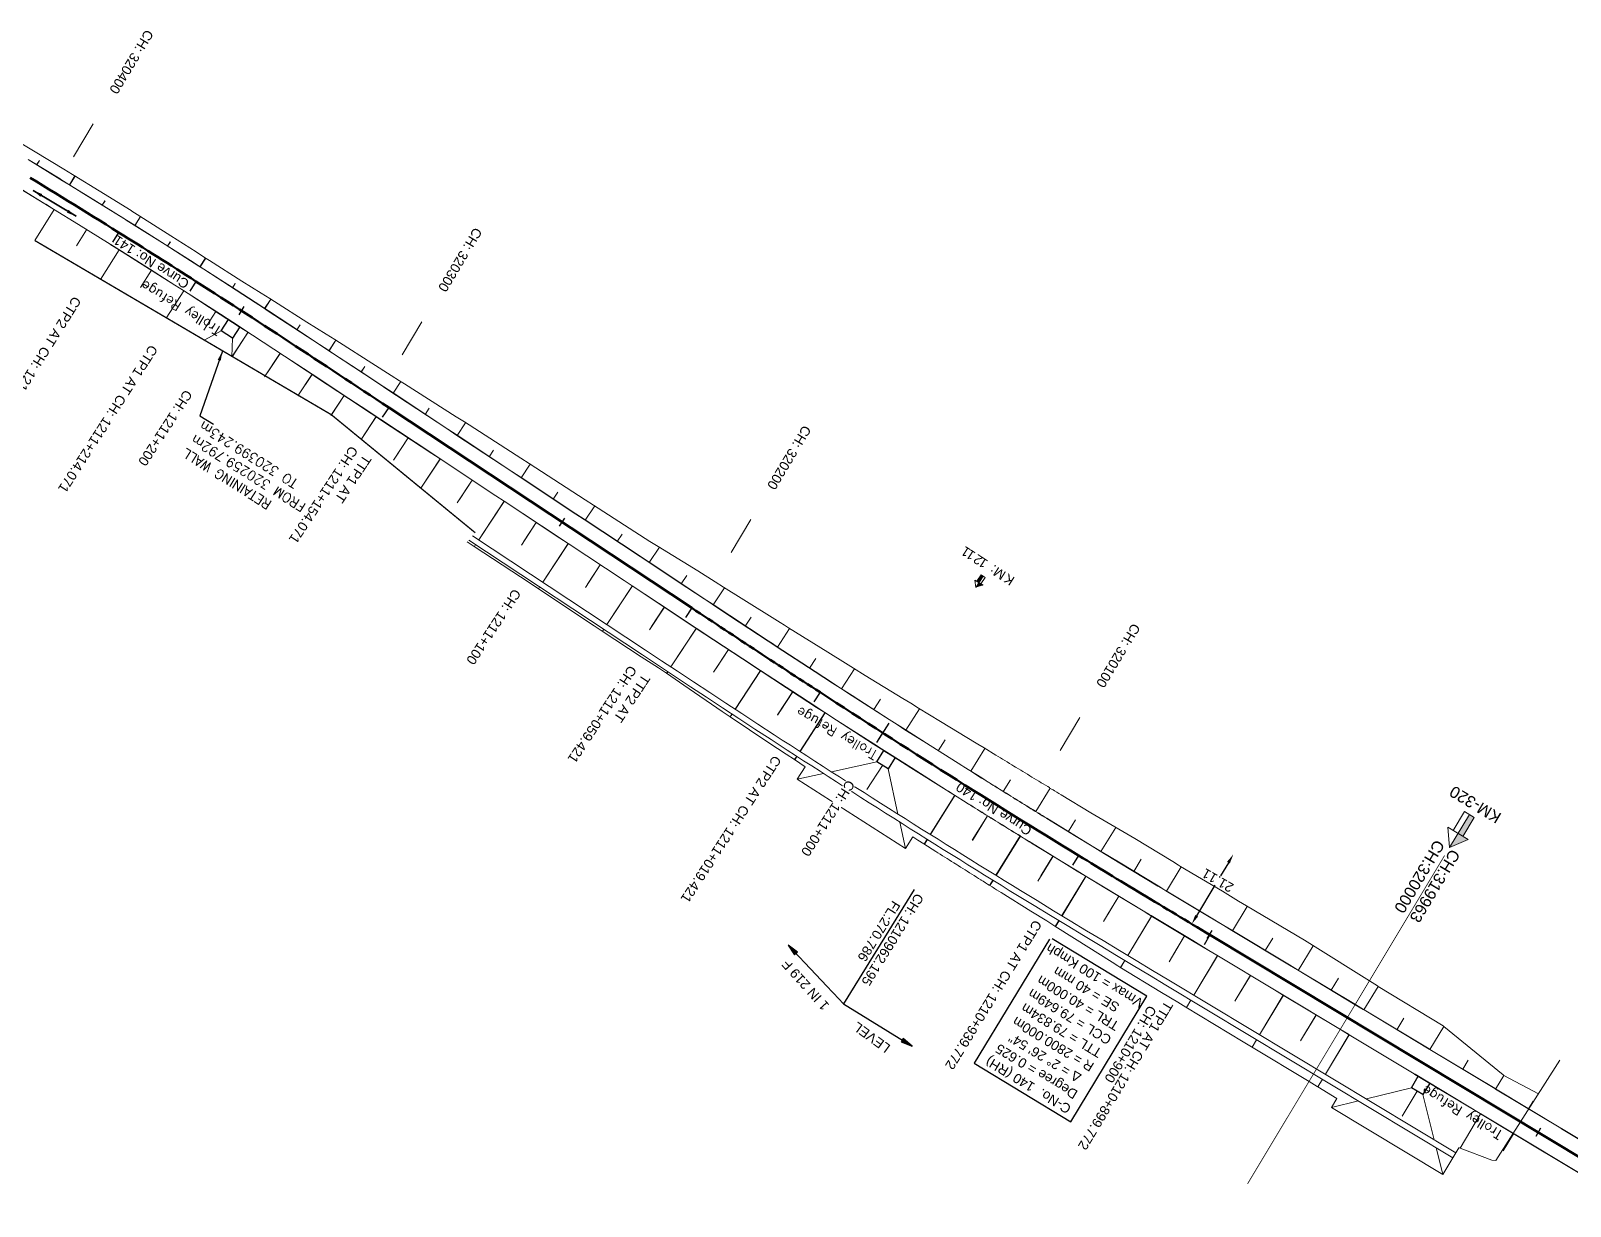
# Model space of a CAD drawing. Header units: metres. Extents: x 627595 to 629620, y 3389808 to 3391758.
# Drawn here: x 628058.3 to 628459.4, y 3391151.6 to 3391457.6 of the extents above; entities that cross this region are included whole.
import ezdxf
from ezdxf.enums import TextEntityAlignment as Align

# ---------------------------------------------------------------- set-up
doc = ezdxf.new("R2010")
doc.units = ezdxf.units.M
doc.header["$PDMODE"] = 35
doc.header["$PDSIZE"] = 0.5
doc.linetypes.add('CENTER2', pattern=[28.575, 19.05, -3.175, 3.175, -3.175])
doc.linetypes.add('PHANTOM2', pattern=[1.25, 0.625, -0.125, 0.125, -0.125, 0.125, -0.125])
for name, color, linetype, lineweight in [('C-ALIG-DG-CURVE', 1, 'CENTER2', 70), ('C-ALIG-DG-LINE', 1, 'CENTER2', 70), ('C-ALIG-DG-SPIRAL', 1, 'CENTER2', 70), ('C-ALIG-LABL', 7, 'Continuous', 25), ('C-ALIG-LABL-DG', 1, 'Continuous', 25), ('C-ALIG-LABL-DG-MARK', 1, 'Continuous', 25), ('Existing Chainage', 7, 'Continuous', 0), ('Km post', 1, 'Continuous', 13), ('KM STONE', 7, 'Continuous', 0), ('MATCH LINE', 7, 'Continuous', 0), ('Proposed Curve_Details', 10, 'Continuous', 0), ('PROPOSED DFCC TOE LINE', 239, 'Continuous', 0), ('PROPOSED DFCC TOE SLOPES', 239, 'Continuous', 0), ('PROPOSED DFCC TRACK', 1, 'Continuous', 0), ('PROPOSED FORMATION LINE - PLAN', 187, 'Continuous', 0), ('PROPOSED RETAINING WALL', 154, 'Continuous', 30)]:
    doc.layers.add(name, color=color, linetype=linetype, lineweight=lineweight)
doc.layers.add('DIMENSION', color=7, linetype='Continuous')
doc.layers.add('Trolley Refuse', color=10, linetype='Continuous')
doc.styles.add('Arial', font='arial.ttf')
doc.styles.get("Standard").update_dxf_attribs({"font": 'simplex.shx'})
doc.styles.add('Style-Arial', font='arial.ttf')
doc.dimstyles.new('ISO-25', dxfattribs={"dimtxt": 2.5, "dimasz": 2.5, "dimexe": 1.25, "dimexo": 0.625, "dimtad": 1, "dimtxsty": 'Standard', "dimcen": 2.5, "dimadec": 0, "dimazin": 0, "dimtfac": 1, "dimtmove": 0, "dimatfit": 3, "dimfxl": 1, "dimarcsym": 0})
doc.dimstyles.get("Standard").update_dxf_attribs({"dimtxt": 0.18, "dimasz": 0.18, "dimexe": 0.18, "dimexo": 0.0625, "dimgap": 0.09, "dimtad": 0, "dimtih": 1, "dimtoh": 1, "dimdec": 4, "dimzin": 0, "dimdsep": 46, "dimtxsty": 'Standard', "dimcen": 0.09, "dimadec": 0, "dimazin": 0, "dimtfac": 1, "dimtdec": 4, "dimtofl": 0, "dimtmove": 0, "dimatfit": 3, "dimfxl": 1, "dimtolj": 1, "dimtzin": 0, "dimarcsym": 0})

# ---------------------------------------------------------------- blocks, each defined once
blk = doc.blocks.new('*D146')
at = {"layer": 'Defpoints', "color": 0, "transparency": 16777216}
for p in [(628371.61, 3391243.16), (628371.61, 3391243.16), (628360.78, 3391225.04)]:
    blk.add_point(p, dxfattribs=at)
at = {"layer": 'DIMENSION', "color": 0, "lineweight": -2, "transparency": 16777216}
for p, q in [((628370.33, 3391241.01), (628368.26, 3391237.55)), ((628371.51, 3391243.22), (628371.51, 3391243.22)), ((628362.06, 3391227.19), (628366.84, 3391235.18)), ((628360.67, 3391225.11), (628360.67, 3391225.11))]:
    blk.add_line(p, q, dxfattribs=at)
at = {"layer": 'DIMENSION', "color": 0, "transparency": 16777216}
for points in [[(628369.97, 3391241.23), (628370.69, 3391240.8), (628371.61, 3391243.16)], [(628361.7, 3391227.4), (628362.42, 3391226.97), (628360.78, 3391225.04)]]:
    blk.add_solid(points, dxfattribs=at)
at = {"layer": 'DIMENSION', "color": 0, "lineweight": 0, "transparency": 16777216, "insert": (628367.55, 3391236.37), "char_height": 2.5, "attachment_point": 5, "rotation": 150, "style": 'Style-Arial'}
blk.add_mtext('\\A1;21.11', dxfattribs=at)
blk = doc.blocks.new('TerminatorOpen_0.5')
at = {"color": 0, "linetype": 'ByBlock', "lineweight": -2}
for q in [(-1, 0.25), (-1, 0), (-1, -0.25)]:
    blk.add_line((0, 0), q, dxfattribs=at)
blk = doc.blocks.new('Direction')
h = blk.add_hatch(color=256)
h.dxf.hatch_style = 1
h.paths.add_polyline_path([(-5.54, 0), (-4.75, -0.13), (-4.75, 0.13)])
blk.add_lwpolyline([(-5.54, 0), (-4.75, -0.13), (-4.75, 0.13)], close=True)
blk.add_lwpolyline([(0, 0), (-5.54, 0)])
blk = doc.blocks.new('KM POST PLAN')
at = {"extrusion": (0, 0, -1)}
h = blk.add_hatch(color=256, dxfattribs=at)
h.paths.add_polyline_path([(0, -20), (0, -8.47), (3, -8.47), (3, -20)])
h.paths.add_polyline_path([(0, -8.47), (0, 0), (6.25, -8.47), (3, -8.47)], flags=16)
at = {"flags": 128}
for points in [[(0, 0), (-6.25, -8.47), (6.25, -8.47)], [(0, 0), (0, -20)], [(0, 0), (6.25, -8.47)], [(3, -8.47), (3, -20), (-3, -20), (-3, -8.47)]]:
    blk.add_lwpolyline(points, dxfattribs=at)
at = {"style": 'Style-Arial'}
blk.add_attdef('KM-POST', text='', height=6, dxfattribs=at).set_placement((0, -26, -263.95), align=Align.MIDDLE_CENTER)
blk = doc.blocks.new('Tick Hor')
blk.add_lwpolyline([(-0.5, 0), (0.5, 0)])
blk = doc.blocks.new('KM Post')
at = {"layer": 'Km post', "lineweight": 13}
h = blk.add_hatch(color=256, dxfattribs=at)
h.paths.add_polyline_path([(0, -8.9), (1.6, -8.9), (1.6, -3.8), (0, -3.8)])
h.paths.add_polyline_path([(0, -3.8), (0, 0), (-3.4, -3.8)])
for p, q in [((0, -8.9), (0, 0)), ((3.1, -3.8), (0, 0)), ((3.1, -3.8), (-3.4, -3.8))]:
    blk.add_line(p, q, dxfattribs=at)
blk.add_lwpolyline([(1.6, -3.8), (1.6, -8.9), (-1.6, -8.9), (-1.6, -3.8)], dxfattribs=at)

msp = doc.modelspace()

# ---------------------------------------------------------------- linework, layer by layer
at = {"layer": 'C-ALIG-DG-CURVE', "color": 1, "linetype": 'Continuous', "lineweight": 50, "flags": 128}
msp.add_lwpolyline([(628101.3331, 3391392.3756, 0.00283859), (628081.1829, 3391405.1233)], format="xyb", dxfattribs=at)
at = {"layer": 'C-ALIG-DG-LINE', "color": 1, "linetype": 'Continuous', "lineweight": 50, "flags": 128}
for points in [[(628230.5061, 3391307.3412), (628151.5443, 3391359.531)], [(628815.1696, 3390951.8605), (628365.5276, 3391222.1866)]]:
    msp.add_lwpolyline(points, dxfattribs=at)
at = {"layer": 'C-ALIG-DG-SPIRAL', "color": 1, "linetype": 'Continuous', "lineweight": 50, "flags": 128}
for points in [[(628081.1829, 3391405.1233), (628079.5409, 3391406.148), (628077.898, 3391407.1713), (628076.2543, 3391408.1931), (628074.6097, 3391409.2136), (628072.9642, 3391410.2327), (628071.318, 3391411.2506), (628069.6711, 3391412.2672), (628068.0234, 3391413.2827), (628066.375, 3391414.2971), (628064.7259, 3391415.3103), (628063.0762, 3391416.3226), (628061.4259, 3391417.3338), (628059.7751, 3391418.3442), (628058.1237, 3391419.3536)], [(628151.5443, 3391359.531), (628149.9297, 3391360.5983), (628148.315, 3391361.6654), (628146.7002, 3391362.7325), (628145.0853, 3391363.7994), (628143.4703, 3391364.8661), (628141.8552, 3391365.9326), (628140.2399, 3391366.9988), (628138.6243, 3391368.0647), (628137.0085, 3391369.1302), (628135.3924, 3391370.1952), (628133.776, 3391371.2598), (628132.1592, 3391372.3238), (628130.5421, 3391373.3873), (628128.9245, 3391374.4501), (628127.3065, 3391375.5123), (628125.688, 3391376.5737), (628124.0691, 3391377.6344), (628122.4496, 3391378.6942), (628120.8295, 3391379.7532), (628119.2088, 3391380.8113), (628117.5875, 3391381.8684), (628115.9655, 3391382.9245), (628114.3429, 3391383.9795), (628112.7195, 3391385.0334), (628111.0954, 3391386.0862), (628109.4705, 3391387.1377), (628107.8448, 3391388.188), (628106.2182, 3391389.237), (628104.5908, 3391390.2847), (628102.9624, 3391391.3309), (628101.3331, 3391392.3757)], [(628263.9282, 3391285.365), (628262.8469, 3391286.069), (628261.7658, 3391286.7735), (628260.6851, 3391287.4785), (628259.6047, 3391288.1839), (628258.5245, 3391288.8897), (628257.4447, 3391289.596), (628256.3651, 3391290.3027), (628255.2857, 3391291.0097), (628254.2066, 3391291.7171), (628253.1277, 3391292.4249), (628252.049, 3391293.133), (628250.9706, 3391293.8414), (628249.8923, 3391294.5502), (628248.8143, 3391295.2592), (628247.7364, 3391295.9685), (628246.6587, 3391296.6781), (628245.5811, 3391297.3879), (628244.5037, 3391298.0979), (628243.4265, 3391298.8081), (628242.3493, 3391299.5185), (628241.2723, 3391300.2291), (628240.1954, 3391300.9399), (628239.1185, 3391301.6508), (628238.0418, 3391302.3618), (628236.9651, 3391303.0729), (628235.8885, 3391303.7842), (628234.812, 3391304.4955), (628233.7355, 3391305.2069), (628232.659, 3391305.9183), (628231.5825, 3391306.6297), (628230.5061, 3391307.3412)]]:
    msp.add_lwpolyline(points, dxfattribs=at)
at = {"layer": 'C-ALIG-LABL-DG', "color": 1, "linetype": 'Continuous', "lineweight": 25}
msp.add_line((628280.2424, 3391274.8291), (628278.8934, 3391272.7243), dxfattribs=at)
at = {"layer": 'C-ALIG-LABL-DG-MARK', "color": 1, "linetype": 'Continuous', "lineweight": 25}
for p, q in [((628081.1829, 3391405.1233), (628079.5934, 3391402.579)), ((628101.3331, 3391392.3756), (628099.7148, 3391389.8495)), ((628151.5443, 3391359.531), (628149.8902, 3391357.0283)), ((628230.5061, 3391307.3412), (628228.8519, 3391304.8385)), ((628263.9282, 3391285.365), (628262.2919, 3391282.8505)), ((628331.2954, 3391242.8782), (628329.7313, 3391240.3182)), ((628365.5276, 3391222.1866), (628363.9819, 3391219.6155))]:
    msp.add_line(p, q, dxfattribs=at)
at = {"layer": 'Existing Chainage', "linetype": 'Continuous', "lineweight": 13, "flags": 128}
for points in [[(628074.5584, 3391433.4096), (628069.3956, 3391424.8454)], [(628160.2238, 3391381.8582), (628155.0777, 3391373.284)], [(628245.9394, 3391330.3479), (628240.7912, 3391321.7749)], [(628331.6504, 3391278.8053), (628326.4893, 3391270.2401)]]:
    msp.add_lwpolyline(points, dxfattribs=at)
at = {"layer": 'MATCH LINE', "linetype": 'PHANTOM2', "ltscale": 15, "const_width": 0.2}
msp.add_lwpolyline([(628426.6602, 3391242.868), (628375.3319, 3391157.4172)], dxfattribs=at)
at = {"layer": 'PROPOSED DFCC TOE SLOPES'}
for p, q in [((628107.9011, 3391379.5153), (628103.6041, 3391377.1211)), ((628110.8376, 3391377.6109), (628110.7238, 3391372.6932))]:
    msp.add_line(p, q, dxfattribs=at)
at = {"layer": 'PROPOSED DFCC TOE SLOPES', "flags": 128}
for points in [[(628059.827, 3391422.7044), (628060.5303, 3391423.8583)], [(628059.8407, 3391422.696), (628060.5466, 3391423.8484)], [(628068.3684, 3391417.4731), (628069.8023, 3391419.8144)], [(628068.394, 3391417.4574), (628069.8373, 3391419.793)], [(628076.9008, 3391412.2006), (628077.6294, 3391413.3796)], [(628076.9231, 3391412.1868), (628077.6557, 3391413.3632)], [(628064.3576, 3391411.0764), (628059.3835, 3391402.9907)], [(628085.4116, 3391406.9006), (628086.8771, 3391409.2538)], [(628085.4444, 3391406.8799), (628086.9218, 3391409.2255)], [(628072.8408, 3391405.8346), (628070.2512, 3391401.6596)], [(628081.3023, 3391400.566), (628076.4966, 3391392.8918)], [(628093.9057, 3391401.5503), (628094.638, 3391402.7128)], [(628093.935, 3391401.5317), (628094.6725, 3391402.6908)], [(628102.3718, 3391396.1633), (628103.8349, 3391398.4627)], [(628102.4036, 3391396.1429), (628103.8781, 3391398.4348)], [(628089.733, 3391395.2565), (628086.9217, 3391390.8153)], [(628098.1395, 3391389.908), (628093.5936, 3391382.8023)], [(628110.8134, 3391390.7323), (628111.5504, 3391391.8778)], [(628110.8366, 3391390.7173), (628111.5778, 3391391.8602)], [(628106.5224, 3391384.5154), (628103.3838, 3391379.6555)], [(628119.2266, 3391385.276), (628120.8255, 3391387.7415)], [(628119.2494, 3391385.2612), (628120.8577, 3391387.7217)], [(628127.6197, 3391379.7897), (628128.4649, 3391381.0827)], [(628127.6337, 3391379.7806), (628128.4819, 3391381.0718)], [(628114.916, 3391379.1331), (628110.7238, 3391372.6932)], [(628114.8902, 3391379.0903), (628110.7253, 3391372.6923)], [(628135.9919, 3391374.2905), (628137.798, 3391377.0402)], [(628136.0036, 3391374.2828), (628137.8151, 3391377.0295)], [(628123.2681, 3391373.6742), (628119.2276, 3391367.507)], [(628123.2423, 3391373.6313), (628119.9542, 3391368.6125)], [(628131.6139, 3391368.1935), (628127.9033, 3391362.5551)], [(628144.3517, 3391368.7773), (628145.3053, 3391370.2234)], [(628144.3566, 3391368.7741), (628145.3114, 3391370.2194)], [(628131.5881, 3391368.1506), (628127.9051, 3391362.554)], [(628152.7003, 3391363.2621), (628154.7092, 3391366.3031)], [(628152.7018, 3391363.2611), (628154.7114, 3391366.3017)], [(628139.9535, 3391362.6938), (628136.5098, 3391357.4761)], [(628139.9277, 3391362.6509), (628136.6226, 3391357.6433)], [(628148.2941, 3391357.1842), (628144.367, 3391351.2408)], [(628148.2684, 3391357.1413), (628144.3687, 3391351.2395)], [(628161.0442, 3391357.7472), (628162.0961, 3391359.3387)], [(628169.3867, 3391352.2332), (628171.5859, 3391355.5606)], [(628156.6358, 3391351.6708), (628152.7801, 3391345.8372)], [(628156.61, 3391351.6279), (628153.3016, 3391346.6224)], [(628177.7291, 3391346.7193), (628178.8651, 3391348.438)], [(628164.9782, 3391346.1568), (628159.9252, 3391338.5118)], [(628164.9524, 3391346.1139), (628159.9269, 3391338.5104)], [(628186.0715, 3391341.2053), (628188.4153, 3391344.7514)], [(628173.3207, 3391340.6429), (628169.3987, 3391334.7091)], [(628173.2949, 3391340.6), (628169.9865, 3391335.5945)], [(628194.414, 3391335.6914), (628195.6138, 3391337.5067)], [(628181.6631, 3391335.1289), (628175.0188, 3391325.0763)], [(628181.6373, 3391335.086), (628175.0206, 3391325.0751)], [(628202.7564, 3391330.1774), (628205.2161, 3391333.8989)], [(628190.0055, 3391329.615), (628186.1145, 3391323.7279)], [(628189.9798, 3391329.5721), (628186.6714, 3391324.5666)], [(628198.348, 3391324.101), (628191.7037, 3391314.0484)], [(628198.3222, 3391324.0581), (628191.7055, 3391314.0472)], [(628211.0989, 3391324.6635), (628212.3685, 3391326.5844)], [(628174.1917, 3391323.8249), (628173.8713, 3391323.3401)], [(628219.4413, 3391319.1496), (628222.0792, 3391323.1405)], [(628206.6904, 3391318.5871), (628202.7915, 3391312.6881)], [(628206.6647, 3391318.5442), (628203.3563, 3391313.5387)], [(628190.8766, 3391312.797), (628190.57, 3391312.3331)], [(628215.0329, 3391313.0731), (628208.3886, 3391303.0205)], [(628215.0071, 3391313.0302), (628208.3904, 3391303.0193)], [(628227.7835, 3391313.6358), (628229.1867, 3391315.759)], [(628236.1229, 3391308.1249), (628239.0766, 3391312.5996)], [(628223.3753, 3391307.5592), (628219.4843, 3391301.6722)], [(628223.3758, 3391307.5589), (628219.4853, 3391301.6716)], [(628223.3496, 3391307.5163), (628220.0412, 3391302.5108)], [(628223.35, 3391307.516), (628220.042, 3391302.5103)], [(628244.4648, 3391302.6246), (628246.0058, 3391304.9646)], [(628207.5615, 3391301.7691), (628207.2194, 3391301.2515)], [(628231.7187, 3391302.0456), (628225.0752, 3391291.9926)], [(628231.6929, 3391302.0027), (628225.0769, 3391291.9912)], [(628231.7249, 3391302.0414), (628225.0915, 3391291.9818)], [(628231.6992, 3391301.9985), (628225.0931, 3391291.9805)], [(628252.8065, 3391297.1376), (628255.9899, 3391301.993)], [(628240.0733, 3391296.5364), (628236.1539, 3391290.5928)], [(628240.0798, 3391296.5321), (628236.1665, 3391290.5842)], [(628240.0475, 3391296.4935), (628236.7445, 3391291.4845)], [(628240.054, 3391296.4892), (628236.7562, 3391291.4768)], [(628261.1592, 3391291.6791), (628262.8117, 3391294.2156)], [(628224.2482, 3391290.7412), (628223.9679, 3391290.317)], [(628224.2657, 3391290.7296), (628223.9857, 3391290.3048)], [(628248.4338, 3391291.0357), (628241.8111, 3391280.9697)], [(628248.4081, 3391290.9928), (628241.8124, 3391280.968)], [(628248.4534, 3391291.023), (628241.8617, 3391280.9364)], [(628248.4276, 3391290.9801), (628241.863, 3391280.9349)], [(628269.5227, 3391286.2471), (628272.9178, 3391291.4998)], [(628256.8244, 3391285.5525), (628252.8516, 3391279.4732)], [(628256.8413, 3391285.5414), (628252.8847, 3391279.4513)], [(628256.7986, 3391285.5096), (628253.5163, 3391280.487)], [(628256.8156, 3391285.4985), (628253.5467, 3391280.4671)], [(628265.2269, 3391280.0933), (628258.662, 3391269.9886)], [(628265.2012, 3391280.0505), (628258.6635, 3391269.9876)], [(628265.2553, 3391280.075), (628258.7356, 3391269.941)], [(628265.2295, 3391280.0321), (628258.7369, 3391269.9402)], [(628277.9112, 3391280.8512), (628279.6541, 3391283.5681)], [(628286.3125, 3391275.4763), (628289.8836, 3391281.0863)], [(628240.9866, 3391279.7166), (628240.5042, 3391278.9834)], [(628241.0412, 3391279.6808), (628240.5608, 3391278.9457)], [(628294.7374, 3391270.1401), (628296.5619, 3391273.0292)], [(628257.8448, 3391268.7308), (628257.261, 3391267.8322)], [(628257.924, 3391268.6795), (628257.3437, 3391267.7774)], [(628303.1783, 3391264.8254), (628306.8908, 3391270.748)], [(628264.8342, 3391264.2252), (628258.0073, 3391262.7169)], [(628278.6935, 3391267.2873), (628266.8996, 3391264.6816)], [(628280.1688, 3391266.3459), (628276.1398, 3391260.0318)], [(628281.644, 3391265.4046), (628284.2433, 3391253.6397)], [(628311.6376, 3391259.5463), (628313.516, 3391262.5684)], [(628320.1163, 3391254.2971), (628323.8872, 3391260.4143)], [(628299.0597, 3391258.5553), (628292.6386, 3391248.3585)], [(628299.0339, 3391258.5124), (628292.6395, 3391248.358)], [(628299.0856, 3391258.5391), (628292.7058, 3391248.3164)], [(628299.0598, 3391258.4962), (628292.7065, 3391248.316)], [(628307.5689, 3391253.2445), (628303.5793, 3391246.8517)], [(628307.5918, 3391253.2303), (628303.6249, 3391246.8232)], [(628307.5432, 3391253.2016), (628304.3665, 3391248.1115)], [(628307.5661, 3391253.1874), (628304.4076, 3391248.086)], [(628328.6171, 3391249.0795), (628330.5026, 3391252.1615)], [(628284.6987, 3391251.5785), (628286.2144, 3391244.7184)], [(628316.0941, 3391247.9661), (628309.7508, 3391237.7208)], [(628316.0683, 3391247.9232), (628309.7514, 3391237.7205)], [(628316.1187, 3391247.9509), (628309.8148, 3391237.6814)], [(628316.093, 3391247.908), (628309.8152, 3391237.6811)], [(628337.1345, 3391243.8862), (628340.9659, 3391250.1944)], [(628291.8393, 3391247.0892), (628291.0532, 3391245.8408)], [(628291.9116, 3391247.0439), (628291.1304, 3391245.7921)], [(628324.6413, 3391242.7197), (628320.6567, 3391236.2285)], [(628324.6604, 3391242.708), (628320.695, 3391236.2047)], [(628324.6155, 3391242.6768), (628321.4767, 3391237.5634)], [(628324.6347, 3391242.6651), (628321.511, 3391237.5423)], [(628345.6747, 3391238.7193), (628347.602, 3391241.91)], [(628354.2287, 3391233.5607), (628358.0585, 3391239.9217)], [(628308.9612, 3391236.4455), (628308.1206, 3391235.0878)], [(628309.0301, 3391236.403), (628308.1943, 3391235.0414)], [(628333.1726, 3391237.459), (628326.9253, 3391227.2134)], [(628333.1984, 3391237.5019), (628326.9254, 3391227.2143)], [(628333.1949, 3391237.4455), (628326.9831, 3391227.1784)], [(628333.2207, 3391237.4883), (628326.9833, 3391227.1791)], [(628341.7766, 3391232.3118), (628337.7597, 3391225.6725)], [(628341.7859, 3391232.3062), (628337.7784, 3391225.6609)], [(628341.7508, 3391232.2689), (628338.6449, 3391227.1354)], [(628341.7602, 3391232.2633), (628338.6616, 3391227.1253)], [(628362.7943, 3391228.412), (628364.7259, 3391231.6262)], [(628371.3652, 3391223.2622), (628375.1964, 3391229.639)], [(628326.1445, 3391225.9336), (628325.223, 3391224.4224)], [(628326.2069, 3391225.8957), (628325.2899, 3391224.3801)], [(628358.9294, 3391221.9845), (628354.8686, 3391215.2287)], [(628358.9306, 3391221.9838), (628354.871, 3391215.2273)], [(628358.9037, 3391221.9417), (628355.8126, 3391216.7992)], [(628358.9048, 3391221.941), (628355.8147, 3391216.7979)], [(628379.9371, 3391218.1126), (628381.8736, 3391221.336)], [(628367.5023, 3391216.8335), (628361.2963, 3391206.5046)], [(628367.4766, 3391216.7907), (628361.2963, 3391206.5046)], [(628367.5027, 3391216.8333), (628361.2972, 3391206.504)], [(628367.477, 3391216.7905), (628361.2972, 3391206.504)], [(628388.5091, 3391212.9628), (628392.3744, 3391219.3967)], [(628376.0748, 3391211.6836), (628372.0019, 3391204.9041)], [(628376.049, 3391211.6407), (628372.9591, 3391206.4975)], [(628397.0812, 3391207.8131), (628398.9742, 3391210.9641)], [(628405.6532, 3391202.6633), (628409.3346, 3391208.7912)], [(628360.5237, 3391205.2188), (628359.368, 3391203.2953)], [(628360.5248, 3391205.2182), (628359.3692, 3391203.2946)], [(628384.6468, 3391206.5338), (628378.4413, 3391196.2045)], [(628384.621, 3391206.4909), (628378.4413, 3391196.2045)], [(628393.2188, 3391201.384), (628389.1405, 3391194.5954)], [(628393.1931, 3391201.3412), (628390.1032, 3391196.1979)], [(628414.2252, 3391197.5135), (628416.0497, 3391200.5505)], [(628401.7909, 3391196.2343), (628395.5854, 3391185.9049)], [(628401.7651, 3391196.1914), (628395.5854, 3391185.9049)], [(628422.7973, 3391192.3638), (628426.4146, 3391198.385)], [(628377.6689, 3391194.9187), (628376.4919, 3391192.9596)], [(628431.3693, 3391187.214), (628432.8104, 3391189.6127)], [(628394.813, 3391184.6191), (628393.6319, 3391182.6532)], [(628439.9414, 3391182.0642), (628442.0685, 3391185.605)], [(628418.0029, 3391182.4117), (628406.2658, 3391179.4886)], [(628419.5027, 3391181.51), (628415.5921, 3391175.0055)], [(628421.0025, 3391180.6082), (628423.9233, 3391168.8806)], [(628404.2067, 3391178.9757), (628397.1727, 3391177.2239)], [(628448.5134, 3391176.9145), (628449.7206, 3391178.9238)], [(628436.0533, 3391175.5923), (628430.6927, 3391166.6694)], [(628444.6254, 3391170.4426), (628441.9234, 3391165.945)], [(628424.4358, 3391166.8229), (628426.1903, 3391159.778)]]:
    msp.add_lwpolyline(points, dxfattribs=at)
at = {"layer": 'PROPOSED DFCC TOE SLOPES', "linetype": 'Continuous', "lineweight": 0, "flags": 128}
msp.add_lwpolyline([(628448.5133, 3391176.915), (628449.7198, 3391178.9235)], dxfattribs=at)
at = {"layer": 'PROPOSED DFCC TRACK', "linetype": 'Continuous', "flags": 128}
msp.add_lwpolyline([(628456.6711, 3391189.5954), (628440.0017, 3391163.42), (628438.9565, 3391163.544)], dxfattribs=at)
at = {"layer": 'PROPOSED RETAINING WALL', "const_width": 0.35, "flags": 128}
msp.add_lwpolyline([(628174.1002, 3391326.9143), (628136.6226, 3391357.6433), (628059.3835, 3391402.9907)], dxfattribs=at)
at = {"layer": 'Trolley Refuse'}
for points in [[(628109.8056, 3391382.4519), (628112.7421, 3391380.5474), (628110.8376, 3391377.6109), (628107.9011, 3391379.5153)], [(628280.5762, 3391270.2378), (628283.5267, 3391268.3551), (628281.644, 3391265.4046), (628278.6935, 3391267.2873)], [(628419.8064, 3391185.4113), (628422.806, 3391183.6079), (628421.0025, 3391180.6082), (628418.0029, 3391182.4117)]]:
    msp.add_lwpolyline(points, close=True, dxfattribs=at)

# ---------------------------------------------------------------- block references
at = {"layer": 'C-ALIG-LABL-DG', "color": 1, "linetype": 'Continuous', "lineweight": 25}
for name, p, xscale, yscale, zscale, rotation in [('Tick Hor', (628113.1581, 3391384.7488), 2.499999999999999, 2.499999999999999, 2.499999999999999, 237.0168672041958), ('Tick Hor', (628196.653, 3391329.7165), 2.5, 2.5, 2.5, 236.5372514532279), ('KM Post', (628304.5308, 3391312.6875), 0.3933041122191765, 0.3933041122191765, 0.3933041122191765, 147.5003157151069), ('Tick Hor', (628280.2424, 3391274.8291), 6, 6, 6, 237.3439070013193), ('Tick Hor', (628365.3323, 3391222.304), 2.5, 2.5, 2.5, 238.9855797022077), ('Tick Hor', (628451.0361, 3391170.7786), 2.5, 2.5, 2.5, 238.9855929886476)]:
    msp.add_blockref(name, p, dxfattribs=dict(at, xscale=xscale, yscale=yscale, zscale=zscale, rotation=rotation))
at = {"layer": 'KM STONE'}
ref = msp.add_blockref('KM POST PLAN', (628427.9625, 3391244.9773), dxfattribs=dict(at, xscale=0.4999999999999998, yscale=0.4999999999999998, zscale=0.4999999999999998, rotation=149.0473990688514))
ref.add_attrib('KM-POST', 'KM-320', dxfattribs={"layer": '0', "height": 3, "rotation": 149.047399, "style": 'Style-Arial'}).set_placement((628434.6488, 3391256.126), align=Align.MIDDLE_CENTER)

# ---------------------------------------------------------------- texts
at = {"layer": 'C-ALIG-LABL', "color": 1, "linetype": 'Continuous', "lineweight": 25, "insert": (628336.5142, 3391213.2858), "char_height": 2.5, "width": 30.026298, "attachment_point": 8, "rotation": 148.739588, "style": 'Arial', "bg_fill": 3, "box_fill_scale": 1.2, "bg_fill_color": 256, "bg_fill_true_color": 13158600, "bg_fill_transparency": 0}
msp.add_mtext('C-No.  140 (RH)     \\PDegree = 0.625\\PΔ = 2° 26\' 54"\\PR = 2800.000m\\PTTL = 79.834m\\PCCL = 79.649m\\PTRL = 40.000m\\PSE = 40 mm\\PVmax = 100 Kmph', dxfattribs=at)
at = {"layer": 'C-ALIG-LABL-DG', "color": 1, "char_height": 2.5, "width": 46.972634, "attachment_point": 1, "rotation": 236.537251, "style": 'Arial'}
for s, insert in [('TTP1 AT \\PCH: 1211+154.071', (628147.1823, 3391346.0733)), ('TTP2 AT \\PCH: 1211+059.421', (628219.8248, 3391288.9138))]:
    msp.add_mtext(s, dxfattribs=dict(at, insert=insert))
at = {"layer": 'C-ALIG-LABL-DG', "color": 1, "linetype": 'Continuous', "lineweight": 25, "char_height": 2.5, "attachment_point": 7, "style": 'Arial'}
for s, insert, rotation in [('1', (628303.3657, 3391322.4817), 147.059345), ('1', (628304.6655, 3391321.645), 147.091584), ('2', (628306.5842, 3391320.4118), 147.13915), ('1', (628307.8853, 3391319.5768), 147.171388), (':', (628310.0491, 3391318.1905), 147.224982), ('M', (628312.5859, 3391316.5688), 147.28777), ('K', (628314.8554, 3391315.1213), 147.343907)]:
    msp.add_mtext(s, dxfattribs=dict(at, insert=insert, rotation=rotation))
at = {"layer": 'Existing Chainage', "lineweight": 0, "attachment_point": 6, "line_spacing_factor": 0.6, "style": 'Style-Arial'}
for s, insert, char_height, rotation in [('CH: 320400', (628079.7212, 3391441.5571), 2.5, 238.916816), ('CH: 320300', (628165.37, 3391390.0158), 2.5, 239.028192), ('CH: 320200', (628251.0876, 3391338.5042), 2.5, 239.014566), ('CH: 320100', (628336.8116, 3391286.9538), 2.5, 238.927819), ('CH:320000', (628414.6449, 3391228.3038), 3, 239.047399), ('CH:319963', (628418.6705, 3391225.8453), 3, 239.047399)]:
    msp.add_mtext(s, dxfattribs=dict(at, insert=insert, char_height=char_height, rotation=rotation))
at = {"layer": 'Proposed Curve_Details', "color": 1, "style": 'Style-Arial'}
for s, p in [('Curve No: 141', (628099.8475, 3391392.3803)), ('Curve No: 140', (628319.3928, 3391250.0054))]:
    msp.add_text(s, height=2.5, rotation=147.46064, dxfattribs=at).set_placement(p)
at = {"layer": 'PROPOSED RETAINING WALL', "insert": (628097.4938, 3391346.8844), "char_height": 2.5, "width": 37.559316, "attachment_point": 3, "rotation": 148}
msp.add_mtext('RETAINING WALL \\PFROM 320259.792m TO 320399.243m ', dxfattribs=at)
at = {"layer": 'Trolley Refuse'}
for rotation, p in [(148.584776, (628108.1708, 3391380.2944)), (150.166338, (628279.213, 3391269.8373)), (149.17669, (628442.016, 3391170.9364))]:
    msp.add_text('Trolley Refuge', height=2.5, rotation=rotation, dxfattribs=at).set_placement(p)

# ---------------------------------------------------------------- dimensions: what is measured, and where the dimension line sits
at = {"layer": 'DIMENSION', "color": 10, "lineweight": 0}
dim = msp.add_linear_dim(base=(628371.6139, 3391243.1594), p1=(628360.778, 3391225.0424), p2=(628371.6143, 3391243.1592), angle=59.114958, dimstyle='Standard', override={"dimtxt": 2.5, "dimasz": 2.5, "dimexe": 0.125, "dimexo": 0.125, "dimgap": 0.125, "dimtad": 1, "dimtih": 0, "dimtoh": 0, "dimdec": 3, "dimzin": 11, "dimtxsty": 'Style-Arial', "dimsah": 1, "dimadec": 4, "dimazin": 3, "dimtmove": 2, "dimldrblk": 'TerminatorOpen_0.5', "dimfrac": 2, "dimtzin": 11}, dxfattribs=at)
dim.commit()
dim.dimension.update_dxf_attribs({"geometry": '*D146', "text_midpoint": (628367.5524, 3391236.369), "dimtype": 161, "text_rotation": 150})

# ---------------------------------------------------------------- leaders
at = {"layer": 'PROPOSED DFCC TRACK', "linetype": 'Continuous', "lineweight": 0}
for points in [[(628058.8986, 3391416.0477), (628070.0869, 3391409.3262)], [(628070.0869, 3391409.3262), (628058.8986, 3391416.0477)]]:
    msp.add_leader(points, dimstyle='ISO-25', override={"dimtxt": 3, "dimasz": 2.5, "dimtad": 0, "dimdec": 3, "dimzin": 2, "dimtdec": 3}, dxfattribs=at)
at = {"layer": 'PROPOSED RETAINING WALL', "linetype": 'Continuous', "lineweight": 0, "ltscale": 5}
msp.add_leader([(628108.2192, 3391374.1713), (628102.3365, 3391357.323), (628105.8974, 3391355.1782)], dimstyle='ISO-25', override={"dimtxt": 3, "dimtad": 0, "dimdec": 3, "dimzin": 2, "dimtdec": 3}, dxfattribs=at)

# ---------------------------------------------------------------- next in the draw order: linework, layer by layer
at = {"layer": 'C-ALIG-DG-SPIRAL', "color": 1, "linetype": 'Continuous', "lineweight": 50, "flags": 128}
msp.add_lwpolyline([(628365.5276, 3391222.1866), (628364.4218, 3391222.8514), (628363.316, 3391223.5163), (628362.2101, 3391224.1812), (628361.1043, 3391224.8461), (628359.9986, 3391225.5111), (628358.8929, 3391226.1762), (628357.7872, 3391226.8414), (628356.6817, 3391227.5067), (628355.5762, 3391228.1722), (628354.4707, 3391228.8377), (628353.3654, 3391229.5035), (628352.2602, 3391230.1694), (628351.1552, 3391230.8356), (628350.0502, 3391231.5019), (628348.9454, 3391232.1685), (628347.8407, 3391232.8353), (628346.7362, 3391233.5024), (628345.6319, 3391234.1697), (628344.5277, 3391234.8374), (628343.4237, 3391235.5053), (628342.32, 3391236.1736), (628341.2164, 3391236.8423), (628340.1131, 3391237.5113), (628339.0099, 3391238.1807), (628337.9071, 3391238.8504), (628336.8044, 3391239.5206), (628335.7021, 3391240.1912), (628334.6, 3391240.8623), (628333.4981, 3391241.5338), (628332.3966, 3391242.2058), (628331.2954, 3391242.8782)], dxfattribs=at)
at = {"layer": 'PROPOSED DFCC TOE LINE', "lineweight": 0, "flags": 128}
for points in [[(628052.4757, 3391430.3085), (628058.9991, 3391426.3646), (628067.331, 3391421.3219), (628067.5693, 3391421.1767), (628069.6117, 3391419.9311), (628076.1197, 3391415.9463), (628084.416, 3391410.8023), (628084.642, 3391410.6604), (628086.669, 3391409.3855), (628094.7509, 3391404.2706), (628101.3606, 3391400.0526), (628103.5957, 3391398.6167), (628104.8244, 3391397.8256), (628113.2576, 3391392.3991), (628118.2965, 3391389.2998), (628120.5529, 3391387.9096), (628121.796, 3391387.1431), (628130.2566, 3391381.7751), (628135.2739, 3391378.6263), (628137.5038, 3391377.2252), (628138.7389, 3391376.4488), (628147.187, 3391371.0796), (628152.2081, 3391367.8844), (628154.4022, 3391366.4972), (628155.6339, 3391365.7184), (628169.0987, 3391357.1385), (628171.2781, 3391355.7583), (628185.9417, 3391346.3418), (628188.1082, 3391344.9499), (628202.7575, 3391335.4795), (628204.9082, 3391334.0962), (628219.627, 3391324.6699), (628221.7679, 3391323.3328), (628232.0781, 3391316.9628), (628236.6462, 3391314.116), (628238.7706, 3391312.7904), (628243.3899, 3391309.9095), (628253.5792, 3391303.5245), (628254.6664, 3391302.831), (628255.6926, 3391302.1769), (628265.9681, 3391295.822), (628270.5368, 3391293.0003), (628272.6434, 3391291.6725), (628275.6973, 3391289.7506), (628285.4969, 3391283.792), (628287.5459, 3391282.5314), (628289.6273, 3391281.2423), (628295.2755, 3391277.804), (628304.573, 3391272.1678), (628305.0786, 3391271.8579), (628306.6558, 3391270.8918), (628309.7439, 3391269.0027), (628310.3301, 3391268.6444), (628310.9163, 3391268.2861), (628311.5037, 3391267.9297), (628312.0943, 3391267.5785), (628312.6849, 3391267.2273), (628313.2755, 3391266.8761), (628313.8645, 3391266.5223), (628314.4513, 3391266.165), (628314.8765, 3391265.906), (628315.038, 3391265.8076), (628315.6248, 3391265.4503), (628316.2115, 3391265.0929), (628316.7982, 3391264.7355), (628317.3849, 3391264.378), (628317.9716, 3391264.0206), (628318.5582, 3391263.6631), (628319.1449, 3391263.3056), (628319.7315, 3391262.9481), (628320.3181, 3391262.5905), (628320.9047, 3391262.233), (628321.4913, 3391261.8754), (628321.5649, 3391261.8305), (628322.0778, 3391261.5177), (628322.6644, 3391261.1601), (628323.2509, 3391260.8024), (628323.6796, 3391260.541), (628323.8374, 3391260.4447), (628324.4239, 3391260.087), (628324.6646, 3391259.9402), (628325.0103, 3391259.7293), (628325.5968, 3391259.3715), (628326.1832, 3391259.0137), (628326.7697, 3391258.6559), (628334.459, 3391253.9856), (628338.6333, 3391251.5528), (628340.7751, 3391250.3067), (628345.931, 3391247.2738), (628355.8261, 3391241.298), (628357.3119, 3391240.3786), (628357.879, 3391240.0278), (628368.7766, 3391233.5882), (628372.9605, 3391231.0044), (628375.0219, 3391229.7419), (628390.1199, 3391220.8386), (628392.2027, 3391219.5035), (628407.1142, 3391210.2303), (628409.1649, 3391208.9012), (628409.3596, 3391208.775), (628426.2417, 3391198.4896), (628426.4401, 3391198.3696), (628441.9277, 3391185.7631), (628442.0604, 3391185.6092), (628451.0976, 3391180.8436)], [(628438.9565, 3391163.544), (628430.6849, 3391166.6741), (628430.504, 3391166.7478), (628430.3984, 3391166.7773), (628426.1903, 3391159.778), (628397.1727, 3391177.2239), (628398.6184, 3391179.6285), (628393.6574, 3391182.6379), (628393.4587, 3391182.7574), (628391.366, 3391184.0165), (628376.3187, 3391193.0637), (628374.1991, 3391194.3376), (628359.1961, 3391203.3991), (628357.1265, 3391204.6479), (628352.9193, 3391207.1929), (628342.0761, 3391213.7658), (628341.5101, 3391214.1228), (628340.0264, 3391215.059), (628330.1991, 3391221.2746), (628325.1027, 3391224.4986), (628322.9869, 3391225.831), (628318.8318, 3391228.3892), (628311.1179, 3391233.2044), (628310.5296, 3391233.5732), (628309.9415, 3391233.9423), (628309.3536, 3391234.3117), (628309.0071, 3391234.5296), (628308.7658, 3391234.6814), (628308.1783, 3391235.0515), (628308.0203, 3391235.1511), (628307.591, 3391235.4218), (628307.0039, 3391235.7925), (628306.417, 3391236.1635), (628305.9039, 3391236.4882), (628305.8303, 3391236.5349), (628305.2438, 3391236.9065), (628304.6575, 3391237.2785), (628304.0714, 3391237.6508), (628303.4855, 3391238.0234), (628302.8971, 3391238.392), (628302.3078, 3391238.7592), (628301.7188, 3391239.1267), (628301.1299, 3391239.4945), (628300.5413, 3391239.8627), (628299.9529, 3391240.2312), (628299.3647, 3391240.6001), (628299.2027, 3391240.7017), (628298.7766, 3391240.9692), (628298.1888, 3391241.3387), (628297.6012, 3391241.7086), (628297.0139, 3391242.0787), (628296.4267, 3391242.4492), (628295.8397, 3391242.8201), (628295.2529, 3391243.1912), (628294.6664, 3391243.5627), (628294.079, 3391243.9328), (628290.9846, 3391245.884), (628289.4046, 3391246.8825), (628288.8981, 3391247.2029), (628288.1164, 3391247.6992), (628286.2144, 3391244.7184), (628258.0073, 3391262.7169), (628260.0791, 3391265.9637), (628257.2358, 3391267.8489), (628255.1376, 3391269.2361), (628250.618, 3391272.2332), (628240.4862, 3391278.9954), (628239.4685, 3391279.6775), (628238.3906, 3391280.4004), (628228.4474, 3391287.2629), (628223.9388, 3391290.3368), (628221.848, 3391291.7204), (628217.3311, 3391294.651), (628207.1871, 3391301.2726), (628205.0832, 3391302.6655), (628190.5379, 3391312.3544), (628188.4079, 3391313.769), (628173.8391, 3391323.3613), (628171.9766, 3391324.5497)]]:
    msp.add_lwpolyline(points, dxfattribs=at)
for points in [[(628428.8363, 3391164.1792), (628354.0645, 3391209.0993), (628349.778, 3391211.6747), (628345.4894, 3391214.2526), (628341.1986, 3391216.8345), (628336.9062, 3391219.4213), (628332.6045, 3391222.0188), (628328.3091, 3391224.6192), (628324.0138, 3391227.2273), (628319.7325, 3391229.8362, -0.00719228), (628251.1606, 3391273.067), (628246.9483, 3391275.8132), (628242.7431, 3391278.5641), (628238.5449, 3391281.3186), (628234.3593, 3391284.0714), (628230.1714, 3391286.8311), (628225.9886, 3391289.5915), (628221.8102, 3391292.3516), (628217.6356, 3391295.1106), (628172.3932, 3391325.0136)], [(628429.6092, 3391165.4647), (628354.837, 3391210.3851), (628350.5505, 3391212.9604), (628346.2622, 3391215.5382), (628341.9719, 3391218.1198), (628337.6804, 3391220.706), (628333.3806, 3391223.3025), (628329.0868, 3391225.9019), (628324.7934, 3391228.5089), (628320.5131, 3391231.1171, -0.00719228), (628251.9787, 3391274.3242), (628247.7685, 3391277.0691), (628243.5651, 3391279.8188), (628239.3684, 3391282.5723), (628235.1836, 3391285.3246), (628230.9968, 3391288.0836), (628226.8148, 3391290.8435), (628222.637, 3391293.6032), (628218.4627, 3391296.362), (628173.4065, 3391326.1419)]]:
    msp.add_lwpolyline(points, format="xyb", dxfattribs=at)
at = {"layer": 'PROPOSED DFCC TOE SLOPES', "flags": 128}
for points in [[(628350.3235, 3391227.0991), (628344.1264, 3391216.8231)], [(628350.3492, 3391227.142), (628344.1265, 3391216.8233)], [(628350.3329, 3391227.0935), (628344.1507, 3391216.8085)], [(628350.3586, 3391227.1363), (628344.1508, 3391216.8087)], [(628343.3519, 3391215.5388), (628342.2273, 3391213.6741)], [(628343.378, 3391215.5231), (628342.2562, 3391213.6567)]]:
    msp.add_lwpolyline(points, dxfattribs=at)
at = {"layer": 'PROPOSED FORMATION LINE - PLAN', "lineweight": 0, "flags": 128}
for points in [[(628474.0563, 3391161.5693), (628457.1231, 3391171.7421), (628456.9122, 3391171.8688), (628439.9336, 3391182.0689), (628439.7681, 3391182.1683), (628422.8228, 3391192.3485), (628422.624, 3391192.4679), (628405.6787, 3391202.648), (628405.4799, 3391202.7674), (628403.3864, 3391204.0251), (628388.3359, 3391213.0669), (628386.216, 3391214.3404), (628371.1918, 3391223.3664), (628369.1198, 3391224.6112), (628364.9048, 3391227.1434), (628354.0515, 3391233.6672), (628353.4798, 3391234.0113), (628351.9815, 3391234.9132), (628342.0708, 3391240.8942), (628336.9457, 3391244.0007), (628334.8238, 3391245.2903), (628330.6887, 3391247.8101), (628322.9979, 3391252.5226), (628322.4113, 3391252.8835), (628321.8247, 3391253.2445), (628321.2383, 3391253.6056), (628320.8926, 3391253.8186), (628320.6519, 3391253.9669), (628320.0656, 3391254.3284), (628319.9079, 3391254.4256), (628319.4795, 3391254.6899), (628318.8934, 3391255.0517), (628318.3074, 3391255.4135), (628317.795, 3391255.7301), (628317.7214, 3391255.7755), (628317.1356, 3391256.1377), (628316.5499, 3391256.5), (628315.9642, 3391256.8624), (628315.3787, 3391257.225), (628314.7932, 3391257.5878), (628314.2078, 3391257.9506), (628313.6225, 3391258.3136), (628313.0373, 3391258.6768), (628312.4522, 3391259.0401), (628311.8672, 3391259.4036), (628311.2822, 3391259.7672), (628311.1212, 3391259.8673), (628310.6974, 3391260.1309), (628310.1126, 3391260.4948), (628309.528, 3391260.8588), (628308.9434, 3391261.223), (628308.3589, 3391261.5873), (628307.7745, 3391261.9518), (628307.1902, 3391262.3164), (628306.606, 3391262.6811), (628306.0219, 3391263.046), (628302.9456, 3391264.971), (628301.3748, 3391265.9561), (628300.8713, 3391266.2721), (628291.6534, 3391272.0849), (628286.0589, 3391275.6373), (628283.9895, 3391276.9561), (628281.9574, 3391278.2536), (628272.2867, 3391284.4621), (628269.2489, 3391286.424), (628267.1541, 3391287.7801), (628262.6417, 3391290.7103), (628252.5129, 3391297.3295), (628251.4941, 3391297.9981), (628250.4148, 3391298.7067), (628240.3647, 3391305.3245), (628235.8207, 3391308.3245), (628233.7314, 3391309.7048), (628229.242, 3391312.6718), (628219.1362, 3391319.3512), (628217.0312, 3391320.7425), (628202.4513, 3391330.3791), (628200.3182, 3391331.789), (628185.7665, 3391341.407), (628183.6184, 3391342.8268), (628169.0816, 3391352.4349), (628166.9298, 3391353.8571), (628153.6121, 3391362.6595), (628152.3966, 3391363.4628), (628150.2316, 3391364.8937), (628145.2676, 3391368.1731), (628136.9164, 3391373.6818), (628135.6989, 3391374.4835), (628133.5006, 3391375.93), (628128.5539, 3391379.1788), (628120.1758, 3391384.6576), (628118.9537, 3391385.4538), (628116.735, 3391386.8972), (628111.7779, 3391390.1113), (628103.3559, 3391395.5333), (628102.1267, 3391396.3201), (628099.8908, 3391397.7483), (628093.281, 3391401.9472), (628085.1972, 3391407.0355), (628083.1697, 3391408.3037), (628082.9438, 3391408.4449), (628074.6629, 3391413.5915), (628068.1742, 3391417.5929), (628066.1376, 3391418.8439), (628065.9, 3391418.9898), (628057.5982, 3391424.0677)], [(628474.082, 3391161.6121), (628457.1488, 3391171.785), (628456.938, 3391171.9117), (628439.9593, 3391182.1118), (628439.7939, 3391182.2112), (628422.8485, 3391192.3913), (628422.6498, 3391192.5107), (628405.7044, 3391202.6908), (628405.5057, 3391202.8102), (628403.4121, 3391204.068), (628388.3616, 3391213.1098), (628386.2418, 3391214.3833), (628371.2175, 3391223.4093), (628369.1455, 3391224.6541), (628364.9305, 3391227.1863), (628354.0773, 3391233.71), (628353.5055, 3391234.0541), (628352.0073, 3391234.956), (628342.0966, 3391240.9369), (628336.9716, 3391244.0434), (628334.8498, 3391245.333), (628330.7148, 3391247.8528), (628323.0241, 3391252.5652), (628322.4375, 3391252.9261), (628321.8509, 3391253.2871), (628321.2645, 3391253.6482), (628320.9188, 3391253.8612), (628320.6782, 3391254.0095), (628320.0919, 3391254.3709), (628319.9342, 3391254.4682), (628319.5057, 3391254.7325), (628318.9196, 3391255.0942), (628318.3336, 3391255.4561), (628317.8213, 3391255.7726), (628317.7477, 3391255.8181), (628317.1619, 3391256.1802), (628316.5762, 3391256.5425), (628315.9905, 3391256.9049), (628315.405, 3391257.2675), (628314.8195, 3391257.6303), (628314.2342, 3391257.9931), (628313.6489, 3391258.3561), (628313.0637, 3391258.7193), (628312.4786, 3391259.0826), (628311.8936, 3391259.446), (628311.3086, 3391259.8096), (628311.1476, 3391259.9098), (628310.7238, 3391260.1734), (628310.1391, 3391260.5372), (628309.5544, 3391260.9013), (628308.9698, 3391261.2654), (628308.3854, 3391261.6297), (628307.801, 3391261.9942), (628307.2167, 3391262.3588), (628306.6325, 3391262.7235), (628306.0484, 3391263.0884), (628302.9721, 3391265.0134), (628301.4013, 3391265.9984), (628300.8979, 3391266.3145), (628291.6802, 3391272.1271), (628286.0858, 3391275.6795), (628284.0164, 3391276.9983), (628281.9843, 3391278.2957), (628272.3138, 3391284.5041), (628269.2761, 3391286.4659), (628267.1813, 3391287.8221), (628262.669, 3391290.7522), (628252.5403, 3391297.3713), (628251.5215, 3391298.0399), (628250.4422, 3391298.7485), (628240.3922, 3391305.3662), (628235.8482, 3391308.3662), (628233.759, 3391309.7465), (628229.2695, 3391312.7135), (628219.1638, 3391319.3929), (628217.0588, 3391320.7842), (628202.4789, 3391330.4208), (628200.3458, 3391331.8307), (628185.794, 3391341.4487), (628183.646, 3391342.8685), (628169.1091, 3391352.4766), (628166.9574, 3391353.8988), (628153.6396, 3391362.7012), (628152.4242, 3391363.5045), (628150.2592, 3391364.9354), (628145.2952, 3391368.2149), (628136.9439, 3391373.7236), (628135.7264, 3391374.5253), (628133.5281, 3391375.9717), (628128.5813, 3391379.2207), (628120.2031, 3391384.6995), (628118.981, 3391385.4957), (628116.7622, 3391386.9392), (628111.8051, 3391390.1533), (628103.3829, 3391395.5754), (628102.1537, 3391396.3622), (628099.9177, 3391397.7905), (628093.3077, 3391401.9894), (628085.2238, 3391407.0779), (628083.1962, 3391408.3461), (628082.9702, 3391408.4873), (628074.6892, 3391413.634), (628068.2004, 3391417.6355), (628066.1638, 3391418.8865), (628065.9261, 3391419.0324), (628057.6243, 3391424.1104)], [(628470.1682, 3391155.0974), (628453.235, 3391165.2702), (628453.0241, 3391165.3969), (628436.0455, 3391175.597), (628435.88, 3391175.6964), (628418.9347, 3391185.8766), (628418.736, 3391185.996), (628401.7906, 3391196.1761), (628401.5919, 3391196.2955), (628399.4983, 3391197.5532), (628384.4478, 3391206.595), (628382.328, 3391207.8685), (628367.3037, 3391216.8945), (628365.2317, 3391218.1393), (628361.0167, 3391220.6715), (628350.1588, 3391227.1981), (628349.5866, 3391227.5425), (628348.0869, 3391228.4452), (628338.1622, 3391234.4346), (628333.0268, 3391237.5474), (628330.9001, 3391238.8399), (628326.7545, 3391241.3662), (628319.0429, 3391246.0914), (628318.4547, 3391246.4532), (628317.8666, 3391246.8152), (628317.2786, 3391247.1773), (628316.9319, 3391247.3909), (628316.6906, 3391247.5396), (628316.1028, 3391247.902), (628315.9446, 3391247.9995), (628315.515, 3391248.2646), (628314.9273, 3391248.6273), (628314.3397, 3391248.9901), (628313.826, 3391249.3075), (628313.7522, 3391249.3531), (628313.1648, 3391249.7162), (628312.5775, 3391250.0795), (628311.9903, 3391250.4429), (628311.4031, 3391250.8065), (628310.8161, 3391251.1702), (628310.2291, 3391251.5341), (628309.6422, 3391251.8981), (628309.0554, 3391252.2622), (628308.4688, 3391252.6265), (628307.8822, 3391252.9909), (628307.2956, 3391253.3555), (628307.1342, 3391253.4559), (628306.7092, 3391253.7202), (628306.1229, 3391254.0851), (628305.5366, 3391254.4501), (628304.9505, 3391254.8153), (628304.3644, 3391255.1806), (628303.7784, 3391255.546), (628303.1926, 3391255.9116), (628302.6068, 3391256.2773), (628302.0211, 3391256.6432), (628298.9364, 3391258.5734), (628297.3614, 3391259.5611), (628296.8566, 3391259.878), (628287.6138, 3391265.7065), (628282.0042, 3391269.2685), (628279.9292, 3391270.5908), (628277.8916, 3391271.8918), (628268.1948, 3391278.1171), (628265.1488, 3391280.0843), (628263.0483, 3391281.4441), (628258.5238, 3391284.3822), (628248.3718, 3391291.0166), (628247.3511, 3391291.6863), (628246.2699, 3391292.3963), (628236.2067, 3391299.0226), (628231.6594, 3391302.0248), (628229.5692, 3391303.4057), (628225.0789, 3391306.3733), (628214.9732, 3391313.0527), (628212.8682, 3391314.444), (628198.2883, 3391324.0806), (628196.1552, 3391325.4904), (628181.6034, 3391335.1084), (628179.4554, 3391336.5282), (628164.9185, 3391346.1363), (628162.7668, 3391347.5585), (628149.449, 3391356.3609), (628148.2337, 3391357.1642), (628146.069, 3391358.5948), (628141.1071, 3391361.8729), (628132.7633, 3391367.3767), (628131.5474, 3391368.1774), (628129.3521, 3391369.6218), (628124.4134, 3391372.8655), (628116.0529, 3391378.3327), (628114.8337, 3391379.127), (628112.6207, 3391380.5667), (628107.6776, 3391383.7718), (628099.2833, 3391389.1759), (628098.0585, 3391389.9599), (628095.8306, 3391391.383), (628089.2445, 3391395.5667), (628081.1898, 3391400.6368), (628079.1696, 3391401.9005), (628078.9444, 3391402.0411), (628070.6907, 3391407.1709), (628064.22, 3391411.1612), (628062.1884, 3391412.4092), (628061.9513, 3391412.5546), (628053.6669, 3391417.622)], [(628470.194, 3391155.1402), (628453.2607, 3391165.3131), (628453.0499, 3391165.4398), (628436.0712, 3391175.6399), (628435.9058, 3391175.7393), (628418.9605, 3391185.9194), (628418.7617, 3391186.0388), (628401.8164, 3391196.2189), (628401.6176, 3391196.3384), (628399.5241, 3391197.5961), (628384.4735, 3391206.6379), (628382.3537, 3391207.9114), (628367.3294, 3391216.9374), (628365.2574, 3391218.1822), (628361.0425, 3391220.7144), (628350.1846, 3391227.2409), (628349.6123, 3391227.5853), (628348.1127, 3391228.4881), (628338.188, 3391234.4774), (628333.0528, 3391237.5901), (628330.9261, 3391238.8826), (628326.7806, 3391241.4089), (628319.0691, 3391246.134), (628318.4809, 3391246.4958), (628317.8928, 3391246.8578), (628317.3048, 3391247.2199), (628316.9582, 3391247.4334), (628316.7168, 3391247.5822), (628316.129, 3391247.9446), (628315.9709, 3391248.0421), (628315.5412, 3391248.3071), (628314.9536, 3391248.6698), (628314.366, 3391249.0326), (628313.8523, 3391249.35), (628313.7785, 3391249.3956), (628313.1911, 3391249.7587), (628312.6038, 3391250.122), (628312.0166, 3391250.4854), (628311.4294, 3391250.849), (628310.8424, 3391251.2127), (628310.2555, 3391251.5765), (628309.6686, 3391251.9405), (628309.0818, 3391252.3047), (628308.4951, 3391252.669), (628307.9085, 3391253.0334), (628307.322, 3391253.398), (628307.1606, 3391253.4984), (628306.7356, 3391253.7627), (628306.1493, 3391254.1275), (628305.5631, 3391254.4925), (628304.9769, 3391254.8577), (628304.3909, 3391255.223), (628303.8049, 3391255.5884), (628303.219, 3391255.954), (628302.6332, 3391256.3197), (628302.0476, 3391256.6856), (628298.963, 3391258.6158), (628297.388, 3391259.6035), (628296.8832, 3391259.9204), (628287.6406, 3391265.7487), (628282.0311, 3391269.3107), (628279.9561, 3391270.633), (628277.9185, 3391271.934), (628268.2219, 3391278.1591), (628265.176, 3391280.1262), (628263.0755, 3391281.486), (628258.551, 3391284.4241), (628248.3992, 3391291.0584), (628247.3785, 3391291.7281), (628246.2973, 3391292.438), (628236.2342, 3391299.0644), (628231.6869, 3391302.0665), (628229.5967, 3391303.4474), (628225.1065, 3391306.415), (628215.0008, 3391313.0944), (628212.8957, 3391314.4857), (628198.3159, 3391324.1223), (628196.1828, 3391325.5321), (628181.631, 3391335.1502), (628179.4829, 3391336.5699), (628164.9461, 3391346.1781), (628162.7943, 3391347.6003), (628149.4766, 3391356.4026), (628148.2612, 3391357.2059), (628146.0966, 3391358.6366), (628141.1347, 3391361.9147), (628132.7909, 3391367.4184), (628131.5748, 3391368.2192), (628129.3796, 3391369.6636), (628124.4408, 3391372.9073), (628116.0802, 3391378.3746), (628114.861, 3391379.1689), (628112.648, 3391380.6087), (628107.7047, 3391383.8138), (628099.3103, 3391389.218), (628098.0855, 3391390.002), (628095.8575, 3391391.4251), (628089.2712, 3391395.609), (628081.2163, 3391400.6792), (628079.1961, 3391401.9429), (628078.9709, 3391402.0836), (628070.717, 3391407.2134), (628064.2462, 3391411.2038), (628062.2145, 3391412.4518), (628061.9775, 3391412.5973), (628053.693, 3391417.6647)]]:
    msp.add_lwpolyline(points, dxfattribs=at)

# ---------------------------------------------------------------- next in the draw order: texts
at = {"layer": 'C-ALIG-LABL-DG', "color": 1, "linetype": 'Continuous', "lineweight": 25, "char_height": 2.5, "style": 'Arial', "bg_fill": 3, "box_fill_scale": 1.04, "bg_fill_color": 256, "bg_fill_true_color": 13158600, "bg_fill_transparency": 0}
for s, insert, width, attachment_point, rotation in [('CTP1 AT CH: 1211+214.071', (628066.3248, 3391337.7274), 44.373516, 6, 237.355941), ('CH: 1211+100', (628185.1177, 3391311.847), 22.502814, 4, 236.537251), ('CTP2 AT CH: 1211+019.421', (628228.5303, 3391230.9683), 44.373516, 6, 236.946507), ('1 IN 219 F', (628264.6416, 3391202.246), 20.402947, 1, 131.881151), ('TTP1 AT CH: 1210+899.772', (628332.0877, 3391166.5648), 44.53542, 6, 238.985593), ('LEVEL', (628281.0239, 3391191.2994), 10.597766, 1, 143.978922)]:
    msp.add_mtext(s, dxfattribs=dict(at, insert=insert, width=width, attachment_point=attachment_point, rotation=rotation))

# ---------------------------------------------------------------- next in the draw order: texts
for s, insert, width, attachment_point, rotation in [('CTP2 AT CH: 1211+237.915', (628046.7974, 3391350.0811), 44.879894, 6, 238.006496), ('CH: 1211+200', (628099.4939, 3391363.6942), 22.502814, 4, 237.016867), ('CH: 1210962.195\\PFL:270.786', (628281.0596, 3391222.0663), 43.705038, 5, 238.297313), ('CH: 1210+900', (628350.643, 3391203.4247), 22.502814, 4, 238.98558)]:
    msp.add_mtext(s, dxfattribs=dict(at, insert=insert, width=width, attachment_point=attachment_point, rotation=rotation))

# ---------------------------------------------------------------- next in the draw order: linework, layer by layer
at = {"layer": 'C-ALIG-DG-CURVE', "color": 1, "linetype": 'Continuous', "lineweight": 50, "flags": 128}
msp.add_lwpolyline([(628331.2954, 3391242.8782, -0.0071116), (628263.9282, 3391285.365)], format="xyb", dxfattribs=at)
at = {"layer": 'C-ALIG-LABL-DG', "color": 1, "linetype": 'Continuous', "lineweight": 25}
msp.add_line((628288.4489, 3391234.0294), (628270.056, 3391204.2519), dxfattribs=at)

# ---------------------------------------------------------------- next in the draw order: block references
at = {"layer": 'C-ALIG-LABL-DG', "color": 1, "linetype": 'Continuous', "lineweight": 25, "xscale": 3.789791541545083, "yscale": 3.789791541545083, "zscale": 3.789791541545083}
for p, rotation in [((628270.0174, 3391204.2697), 313.2973127344357), ((628270.056, 3391204.2519), 148.2973127344357)]:
    msp.add_blockref('Direction', p, dxfattribs=dict(at, rotation=rotation))

# ---------------------------------------------------------------- next in the draw order: texts
at = {"layer": 'C-ALIG-LABL-DG', "color": 1, "linetype": 'Continuous', "lineweight": 25, "insert": (628297.459, 3391187.4968), "char_height": 2.5, "width": 44.835113, "attachment_point": 6, "rotation": 238.576337, "style": 'Arial', "bg_fill": 3, "box_fill_scale": 1.04, "bg_fill_color": 256, "bg_fill_true_color": 13158600, "bg_fill_transparency": 0}
msp.add_mtext('CTP1 AT CH: 1210+939.772', dxfattribs=at)

# ---------------------------------------------------------------- next in the draw order: linework, layer by layer
at = {"layer": 'C-ALIG-LABL', "color": 1, "linetype": 'Continuous', "lineweight": 25}
msp.add_lwpolyline([(628323.6807, 3391221.0766), (628304.1137, 3391188.8444), (628329.2807, 3391173.5665), (628349.1071, 3391206.226), (628324.4402, 3391221.2004)], dxfattribs=at)

# ---------------------------------------------------------------- next in the draw order: texts
at = {"layer": 'C-ALIG-LABL-DG', "color": 1, "linetype": 'Continuous', "lineweight": 25, "insert": (628272.0945, 3391262.116), "char_height": 2.5, "width": 22.502814, "attachment_point": 4, "rotation": 237.343907, "style": 'Arial', "bg_fill": 3, "box_fill_scale": 1.04, "bg_fill_color": 256, "bg_fill_true_color": 13158600, "bg_fill_transparency": 0}
msp.add_mtext('CH: 1211+000', dxfattribs=at)

doc.saveas('drawing.dxf')
